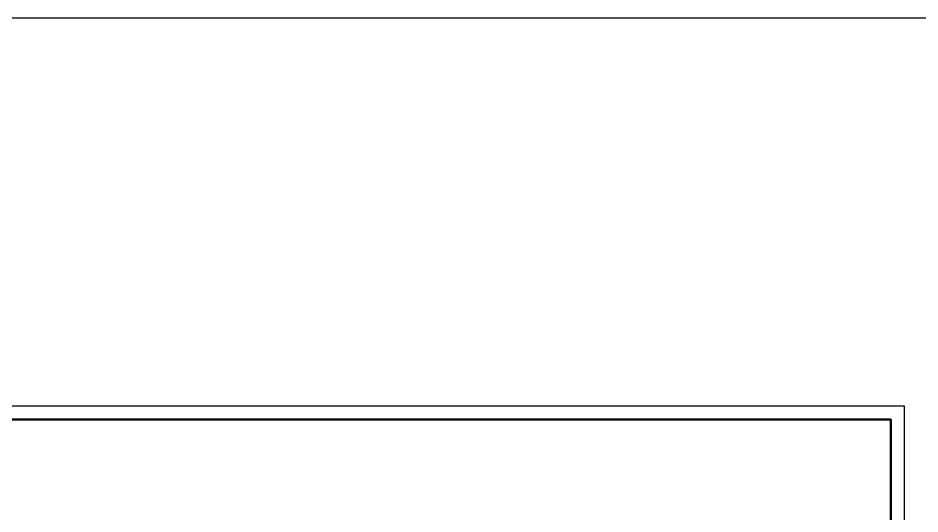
# Model space of a CAD drawing. Header units: millimetres. Extents: x 10051 to 26505, y 4675 to 5194.
# Drawn here: x 13352.5 to 13687.4, y 5010.4 to 5194.3 of the extents above; entities that cross this region are included whole.
import ezdxf
from ezdxf.enums import TextEntityAlignment as Align

# ---------------------------------------------------------------- set-up
doc = ezdxf.new("R2010")
doc.units = ezdxf.units.MM
doc.layers.get('0').update_dxf_attribs({"lineweight": 15})
doc.layers.add('OFORMLENIE', color=7, linetype='Continuous', lineweight=25)
doc.layers.add('Построение', color=7, linetype='Continuous', lineweight=30)
doc.styles.add('TNR_30', font='times.ttf', dxfattribs={"height": 3})

# ---------------------------------------------------------------- blocks, each defined once
blk = doc.blocks.new('*U1752')
at = {"linetype": 'ByBlock', "lineweight": -2}
blk.add_lwpolyline([(420, 297), (0, 297), (0, 0), (420, 0)], close=True, dxfattribs=at)
at = {"linetype": 'ByBlock', "lineweight": 50}
blk.add_lwpolyline([(20, 292), (415, 292), (415, 5), (20, 5)], close=True, dxfattribs=at)
at = {"linetype": 'ByBlock', "lineweight": -2, "style": 'TNR_30'}
blk.add_attdef('ВЕРХНИЙ_НОМЕР_ЛИСТА', text='', height=3, dxfattribs=at).set_placement((410, 287), align=Align.MIDDLE_CENTER)

msp = doc.modelspace()

# ---------------------------------------------------------------- linework, layer by layer
at = {"layer": 'Построение', "color": 3}
msp.add_lwpolyline([(10050.53, 4674.72), (26505.36, 4674.72), (26505.36, 5194.3), (10050.53, 5194.3)], close=True, dxfattribs=at)

# ---------------------------------------------------------------- block references
at = {"layer": 'OFORMLENIE'}
msp.add_blockref('*U1752', (13261.58, 4753.35), dxfattribs=at)

doc.saveas('drawing.dxf')
